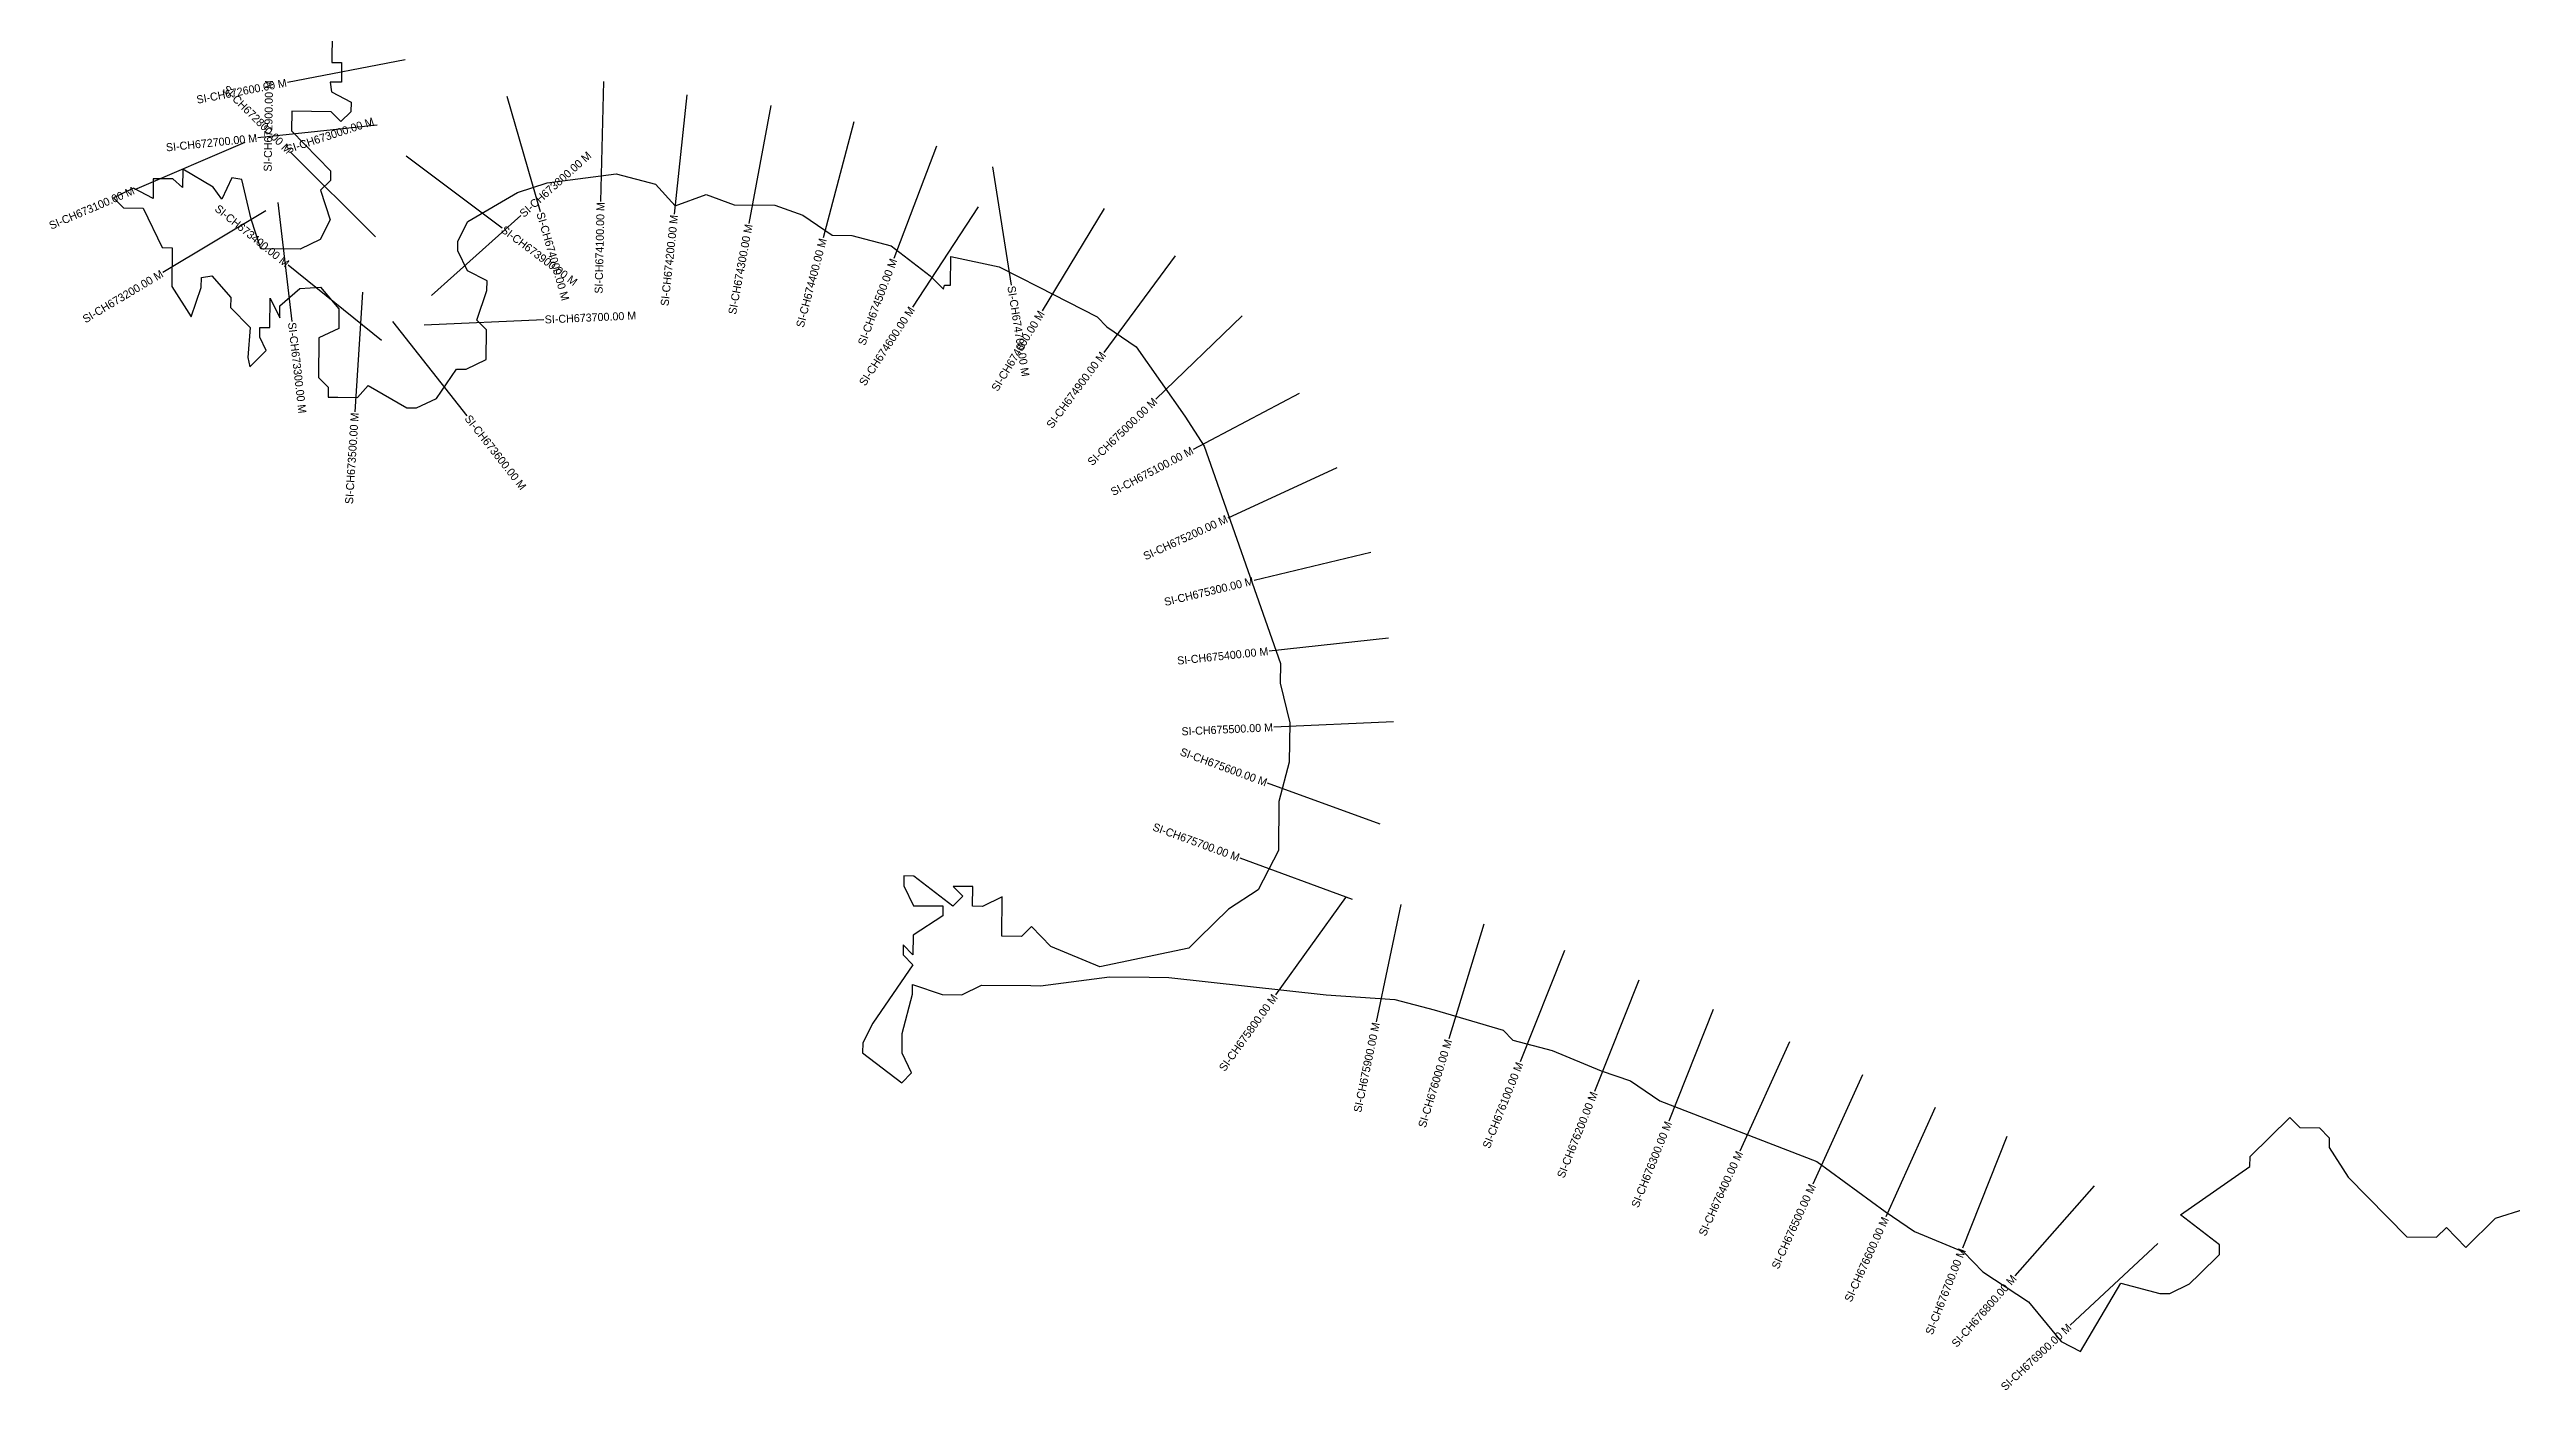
# Model space of a CAD drawing. Header units: metres. Extents: x 334602 to 340119, y 1774171 to 1777652.
# Drawn here: x 334602 to 337680, y 1774171 to 1775849 of the extents above; entities that cross this region are included whole.
import ezdxf
from ezdxf.enums import TextEntityAlignment as Align

# ---------------------------------------------------------------- set-up
doc = ezdxf.new("R2010")
doc.units = ezdxf.units.M
for name, color, linetype in [('CS', 134, 'Continuous'), ('CSMark', 6, 'Continuous'), ('VILLAGE BOUNDRY', 10, 'Continuous')]:
    doc.layers.add(name, color=color, linetype=linetype)

msp = doc.modelspace()

# ---------------------------------------------------------------- linework, layer by layer
at = {"layer": 'CS'}
for p, q in [((335046.8, 1775835.2), (334899.5, 1775807)), ((335294.4, 1775808.3), (335291, 1775658.4)), ((335173.6, 1775789.7), (335215.3, 1775645.6)), ((335398.9, 1775791.5), (335383, 1775642.4)), ((335503.8, 1775778.1), (335476.4, 1775630.6)), ((335011.8, 1775753.5), (334862.6, 1775737.8)), ((335607.3, 1775757.8), (335569.2, 1775612.8)), ((334846.5, 1775731.9), (334708.6, 1775672.9)), ((335009.7, 1775614.1), (334903.2, 1775719.7)), ((335047.8, 1775715.3), (335167.8, 1775625.3)), ((335710.7, 1775727.4), (335657.6, 1775587.1)), ((335780.6, 1775701.7), (335804.1, 1775553.6)), ((334887.7, 1775657.1), (334905, 1775508.1)), ((334872.5, 1775646.6), (334743.8, 1775569.5)), ((335079.5, 1775540.6), (335191.2, 1775640.7)), ((335763, 1775651.5), (335680.8, 1775526.1)), ((335920.3, 1775649.6), (335842.8, 1775521.3)), ((335017.2, 1775484.2), (334900.6, 1775578.6)), ((336009, 1775590.1), (335919.9, 1775469.4)), ((334993.4, 1775544.9), (334983.9, 1775395.2)), ((335031, 1775508.3), (335123.6, 1775390.3)), ((335070.3, 1775503.8), (335220.1, 1775510.6)), ((336092.8, 1775515.1), (335984.9, 1775410.9)), ((336164.2, 1775418.1), (336031.6, 1775348.1)), ((336211, 1775325.3), (336074.8, 1775262.4)), ((336253.6, 1775219.5), (336107.8, 1775184.3)), ((336275.5, 1775112.1), (336126.4, 1775096.2)), ((336282.1, 1775007.8), (336132.3, 1775000.9)), ((336265.3, 1774879.6), (336124.4, 1774931.1)), ((336230.9, 1774785.6), (336090.1, 1774837.2)), ((336221.9, 1774788.1), (336134.4, 1774666.3)), ((336291, 1774779.4), (336260.3, 1774632.6)), ((336394.8, 1774754.7), (336351, 1774611.3)), ((336495.7, 1774721.8), (336440.2, 1774582.4)), ((336588.6, 1774684.8), (336533.1, 1774545.4)), ((336681.5, 1774647.8), (336626, 1774508.5)), ((336776.8, 1774607.7), (336715, 1774471)), ((336867.9, 1774566.5), (336806.1, 1774429.8)), ((336959.1, 1774525.3), (336897.2, 1774388.6)), ((337048.3, 1774489), (336993.2, 1774349.5)), ((337157.5, 1774427.4), (337058.4, 1774314.8)), ((337237.2, 1774355.6), (337127.6, 1774253.2))]:
    msp.add_line(p, q, dxfattribs=at)
at = {"layer": 'VILLAGE BOUNDRY', "flags": 128}
msp.add_lwpolyline([(334955.4, 1775868.9), (334955, 1775832), (334967.3, 1775831.9), (334967, 1775807.3), (334952.8, 1775807.4), (334954.6, 1775795.1), (334979.1, 1775782.5), (334978.9, 1775770.2), (334966.5, 1775758.1), (334954.3, 1775770.5), (334905.1, 1775771), (334904.8, 1775746.4), (334953.5, 1775696.6), (334953.4, 1775684.3), (334940.9, 1775672.2), (334952.8, 1775635.1), (334940.3, 1775610.6), (334915.5, 1775598.6), (334866.3, 1775599.1), (334854.4, 1775636.2), (334842.6, 1775685.5), (334830.1, 1775687.8), (334817.7, 1775661.2), (334806.9, 1775676.1), (334768.9, 1775698.7), (334768.6, 1775675.9), (334756.5, 1775686.5), (334731.8, 1775686.7), (334731.6, 1775662.1), (334707.1, 1775674.7), (334682.3, 1775662.7), (334694.5, 1775650.2), (334719.1, 1775649.9), (334743.2, 1775600.5), (334755.5, 1775600.3), (334755, 1775552), (334779.2, 1775513.9), (334791.9, 1775550.7), (334792, 1775563), (334805.2, 1775565.1), (334828.7, 1775538), (334828.5, 1775525.7), (334852.9, 1775500.8), (334849.9, 1775463.2), (334852.4, 1775451.5), (334873.1, 1775471.9), (334865.1, 1775488.4), (334865.2, 1775500.7), (334877.5, 1775500.5), (334877.9, 1775537.4), (334889.9, 1775512.7), (334890.1, 1775527.7), (334915, 1775549.3), (334940.7, 1775551.1), (334963.9, 1775524.2), (334963.7, 1775499.6), (334938.9, 1775487.6), (334938.4, 1775438.3), (334950.6, 1775425.9), (334950.4, 1775413.6), (334962.7, 1775413.4), (334987.3, 1775413.2), (335000.6, 1775428.1), (335048.7, 1775400.2), (335061, 1775400.1), (335085.8, 1775412.1), (335110.8, 1775448.7), (335123.1, 1775448.6), (335147.9, 1775460.7), (335148.3, 1775497.6), (335136.1, 1775510), (335148.8, 1775546.8), (335149, 1775559.1), (335124.5, 1775571.7), (335112.4, 1775596.4), (335112.6, 1775608.7), (335125.1, 1775633.2), (335187.1, 1775669.5), (335224.1, 1775681.4), (335310.4, 1775692.7), (335359.5, 1775679.9), (335384.3, 1775652.6), (335422.8, 1775666.9), (335457.7, 1775654.2), (335508.6, 1775653.7), (335543.7, 1775640.9), (335580.4, 1775615.9), (335605, 1775615.7), (335654.1, 1775602.8), (335702.9, 1775565.4), (335719.6, 1775548.4), (335720.8, 1775553.7), (335728.1, 1775553.6), (335728.5, 1775589.3), (335789.2, 1775576.7), (335838.1, 1775551.6), (335911.6, 1775513.9), (335923.8, 1775501.4), (335960.4, 1775476.4), (336021, 1775389.6), (336045.2, 1775352.4), (336140.7, 1775080.5), (336140.4, 1775055.9), (336152.2, 1775006.6), (336151.7, 1774957.3), (336138.8, 1774908.2), (336138.2, 1774846.7), (336113, 1774797.7), (336075.8, 1774773.5), (336038.5, 1774737), (336026.1, 1774724.8), (335915, 1774701.4), (335853.8, 1774726.7), (335829.4, 1774751.6), (335817, 1774739.4), (335792.3, 1774739.7), (335792.9, 1774788.9), (335768.1, 1774776.9), (335755.8, 1774777), (335756.1, 1774801.6), (335731.5, 1774801.9), (335743.7, 1774789.5), (335731.2, 1774777.3), (335682.4, 1774814.8), (335670.1, 1774814.9), (335670, 1774802.6), (335682, 1774777.8), (335718.9, 1774777.4), (335718.8, 1774765.1), (335681.6, 1774740.9), (335681.3, 1774716.3), (335669.2, 1774728.7), (335669, 1774716.4), (335681.2, 1774704), (335631.1, 1774630.7), (335618.6, 1774606.2), (335618.4, 1774593.9), (335667.3, 1774556.4), (335679.7, 1774568.6), (335667.7, 1774593.3), (335668, 1774618), (335680.8, 1774667.1), (335680.9, 1774679.4), (335717.7, 1774666.6), (335742.3, 1774666.4), (335767.1, 1774678.4), (335828.6, 1774677.8), (335840.9, 1774677.6), (335927.2, 1774689), (335976.4, 1774688.4), (336001, 1774688.2), (336197.7, 1774666.4), (336283.8, 1774660.5), (336332.9, 1774647.6), (336418.8, 1774622.1), (336431, 1774609.6), (336480.1, 1774596.8), (336541.3, 1774571.5), (336578.2, 1774558.8), (336614.8, 1774533.8), (336810.9, 1774457.8), (336896.4, 1774395.3), (336933, 1774370.3), (336994.3, 1774345), (337018.7, 1774320.1), (337075.7, 1774282.6), (337116.2, 1774232.9), (337140.6, 1774220.3), (337190.8, 1774305.9), (337239.9, 1774293.1), (337252.2, 1774293), (337276.9, 1774305), (337289.4, 1774317.1), (337314.3, 1774341.5), (337314.4, 1774353.8), (337265.6, 1774391.3), (337352.4, 1774451.8), (337352.6, 1774464.2), (337402.3, 1774512.9), (337414.5, 1774500.4), (337439.1, 1774500.2), (337451.3, 1774487.7), (337451.2, 1774475.4), (337475.3, 1774438.2), (337548.4, 1774363.6), (337585.3, 1774363.2), (337597.8, 1774375.3), (337622.1, 1774350.4), (337659.4, 1774387), (337696.5, 1774398.9)], dxfattribs=at)

# ---------------------------------------------------------------- texts
at = {"layer": 'CSMark'}
for s, rotation, p in [('SI-CH672600.00 M', 10.8455, (334898.5, 1775806.8)), ('SI-CH672800.00 M', 315.2454, (334902.5, 1775720.4)), ('SI-CH672700.00 M', 6.0101, (334861.6, 1775737.7)), ('SI-CH673100.00 M', 23.1703, (334707.6, 1775672.5)), ('SI-CH673400.00 M', 320.9921, (334899.9, 1775579.2)), ('SI-CH674100.00 M', 88.7262, (335291, 1775657.4)), ('SI-CH674200.00 M', 83.9205, (335382.9, 1775641.4)), ('SI-CH674300.00 M', 79.4492, (335476.2, 1775629.7)), ('SI-CH674400.00 M', 75.2938, (335568.9, 1775611.8)), ('SI-CH673200.00 M', 30.9489, (334743, 1775568.9)), ('SI-CH674500.00 M', 69.2779, (335657.3, 1775586.2)), ('SI-CH674600.00 M', 56.758, (335680.2, 1775525.2)), ('SI-CH674800.00 M', 58.8591, (335842.2, 1775520.4)), ('SI-CH674900.00 M', 53.5654, (335919.3, 1775468.6)), ('SI-CH675000.00 M', 44.0314, (335984.2, 1775410.2)), ('SI-CH673500.00 M', 86.3419, (334983.8, 1775394.2)), ('SI-CH675100.00 M', 27.8066, (336030.7, 1775347.7)), ('SI-CH675200.00 M', 24.7826, (336073.9, 1775262)), ('SI-CH675300.00 M', 13.5627, (336106.8, 1775184.1)), ('SI-CH675400.00 M', 6.0748, (336125.4, 1775096.1)), ('SI-CH675500.00 M', 2.6303, (336131.3, 1775000.9)), ('SI-CH675600.00 M', 339.8958, (336123.5, 1774931.5)), ('SI-CH675700.00 M', 339.8958, (336089.1, 1774837.6)), ('SI-CH675800.00 M', 54.3057, (336133.8, 1774665.5)), ('SI-CH675900.00 M', 78.1835, (336260.1, 1774631.6)), ('SI-CH676000.00 M', 73.0006, (336350.7, 1774610.3)), ('SI-CH676100.00 M', 68.3038, (336439.8, 1774581.5)), ('SI-CH676200.00 M', 68.3038, (336532.8, 1774544.5)), ('SI-CH676300.00 M', 68.3038, (336625.7, 1774507.5)), ('SI-CH676400.00 M', 65.6627, (336714.6, 1774470.1)), ('SI-CH676500.00 M', 65.6627, (336805.7, 1774428.9)), ('SI-CH676600.00 M', 65.6627, (336896.8, 1774387.7)), ('SI-CH676700.00 M', 68.481, (336992.9, 1774348.6)), ('SI-CH676800.00 M', 48.6721, (337057.8, 1774314)), ('SI-CH676900.00 M', 43.0954, (337126.9, 1774252.5))]:
    msp.add_text(s, height=10, rotation=rotation, dxfattribs=at).set_placement(p, align=Align.MIDDLE_RIGHT)
for s, rotation, p in [('SI-CH672900.00 M', 89.1182, (334874.9, 1775695.6)), ('SI-CH673000.00 M', 18.2072, (334898.4, 1775723.1)), ('SI-CH673800.00 M', 41.8649, (335191.9, 1775641.4)), ('SI-CH673900.00 M', 323.1223, (335168.6, 1775624.7)), ('SI-CH674000.00 M', 286.1212, (335215.5, 1775644.6)), ('SI-CH674700.00 M', 279.0136, (335804.3, 1775552.6)), ('SI-CH673300.00 M', 276.6417, (334905.2, 1775507.1)), ('SI-CH673700.00 M', 2.5772, (335221.1, 1775510.6)), ('SI-CH673600.00 M', 308.1431, (335124.3, 1775389.5))]:
    msp.add_text(s, height=10, rotation=rotation, dxfattribs=at).set_placement(p, align=Align.MIDDLE_LEFT)

doc.saveas('drawing.dxf')
